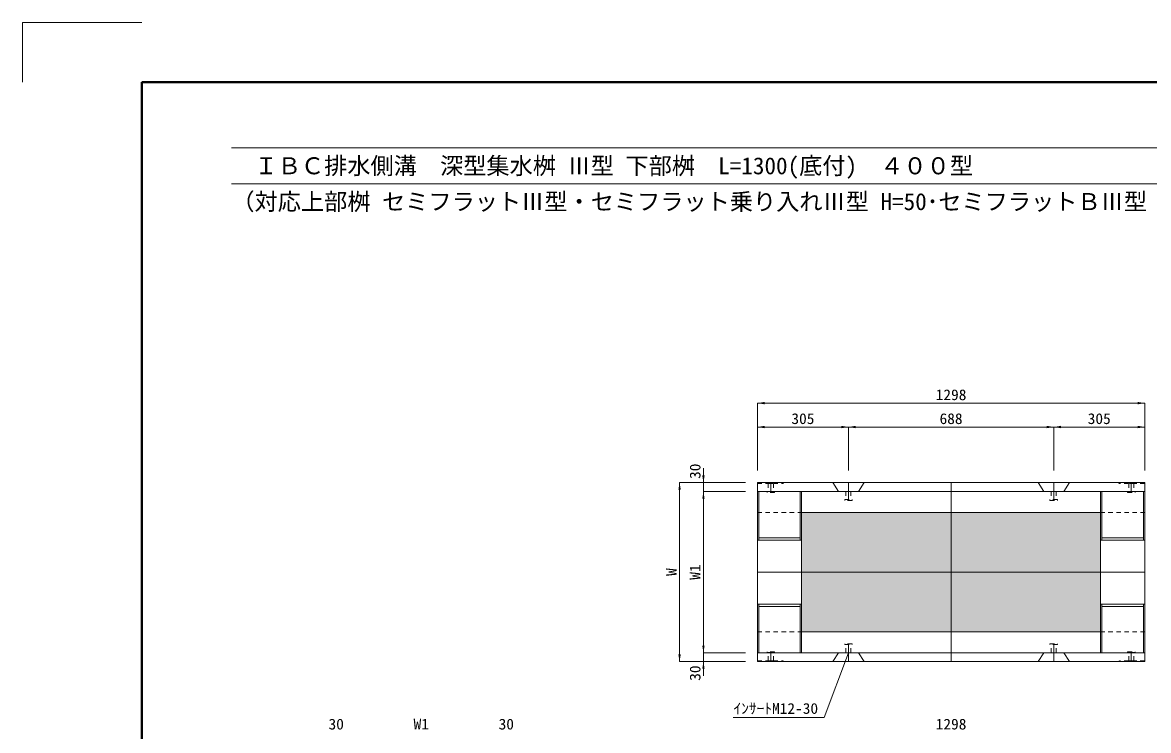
# Model space of a CAD drawing. Units: millimetres at full size, sheet at 1:20. Extents: x 64173 to 81200, y -133840 to -120349.
# Drawn here: x 72800 to 76574, y -130272 to -127900 of the extents above; entities that cross this region are included whole.
import ezdxf
from ezdxf.enums import TextEntityAlignment as Align

# ---------------------------------------------------------------- set-up
doc = ezdxf.new("R2010")
doc.units = ezdxf.units.MM
doc.header["$LTSCALE"] = 20
doc.linetypes.add('USER3', pattern=[1.35, 0.75, -0.6])
for name, color, linetype, lineweight in [('Defpoints_2', 8, 'Continuous', 0), ('インサート', 3, 'USER3', 9), ('図枠', 7, 'Continuous', 5), ('寸法線', 7, 'Continuous', 13), ('引出線', 4, 'Continuous', 13), ('補助線', 8, 'Continuous', 13), ('集水桝', 2, 'Continuous', 13)]:
    doc.layers.add(name, color=color, linetype=linetype, lineweight=lineweight)
doc.layers.add('ハッチング', color=8, linetype='Continuous')
doc.styles.add('ＭＳ ゴシック', font='')
doc.styles.add('ＭＳ 明朝', font='')
doc.styles.get('ＭＳ ゴシック').set_extended_font_data('MS Gothic')
doc.styles.get('ＭＳ 明朝').set_extended_font_data('MS Mincho')

# ---------------------------------------------------------------- blocks, each defined once
blk = doc.blocks.new('filled_arrow')
at = {"color": 0, "linetype": 'Continuous', "lineweight": -2}
blk.add_solid([(7.5, 1.25), (0, 0), (7.5, -1.25)], dxfattribs=at)

msp = doc.modelspace()

# ---------------------------------------------------------------- hatches: boundary and pattern name
at = {"layer": 'ハッチング'}
msp.add_hatch(color=256, dxfattribs=at).paths.add_polyline_path([(76412.21, -129941.67), (76413.21, -129541.67), (75411.21, -129541.67), (75412.21, -129941.67)])

# ---------------------------------------------------------------- linework, layer by layer
at = {"layer": 'Defpoints_2', "color": 7, "lineweight": 13}
for p, q in [((72800.5, -127900.41), (73200.5, -127900.41)), ((72800.5, -128100.41), (72800.5, -127900.41))]:
    msp.add_line(p, q, dxfattribs=at)
at = {"layer": 'インサート'}
for p, q in [((75299.71, -129444.87), (75299.71, -129471.87)), ((75299.71, -129444.87), (75316.71, -129444.87)), ((75316.71, -129444.87), (75316.71, -129471.87)), ((76507.71, -129444.87), (76507.71, -129471.87)), ((76524.71, -129444.87), (76507.71, -129444.87)), ((76524.71, -129444.87), (76524.71, -129471.87)), ((75295.71, -129474.87), (75295.71, -129471.87)), ((75295.71, -129471.87), (75320.71, -129471.87)), ((75320.71, -129474.87), (75295.71, -129474.87)), ((75320.71, -129471.87), (75320.71, -129474.87)), ((75555.71, -129501.67), (75555.71, -129498.67)), ((75555.71, -129498.67), (75580.71, -129498.67)), ((75559.71, -129471.67), (75559.71, -129498.67)), ((75559.71, -129471.67), (75576.71, -129471.67)), ((75576.71, -129471.67), (75576.71, -129498.67)), ((75580.71, -129498.67), (75580.71, -129501.67)), ((76268.71, -129498.67), (76243.71, -129498.67)), ((76243.71, -129498.67), (76243.71, -129501.67)), ((76247.71, -129471.67), (76247.71, -129498.67)), ((76264.71, -129471.67), (76247.71, -129471.67)), ((76264.71, -129471.67), (76264.71, -129498.67)), ((76268.71, -129501.67), (76268.71, -129498.67)), ((76528.71, -129471.87), (76503.71, -129471.87)), ((76503.71, -129471.87), (76503.71, -129474.87)), ((76503.71, -129474.87), (76528.71, -129474.87)), ((76528.71, -129474.87), (76528.71, -129471.87)), ((75580.71, -129501.67), (75555.71, -129501.67)), ((76243.71, -129501.67), (76268.71, -129501.67)), ((75555.71, -129981.67), (75555.71, -129984.67)), ((75580.71, -129981.67), (75555.71, -129981.67)), ((75555.71, -129984.67), (75580.71, -129984.67)), ((75559.71, -130011.67), (75559.71, -129984.67)), ((75576.71, -130011.67), (75576.71, -129984.67)), ((75580.71, -129984.67), (75580.71, -129981.67)), ((76243.71, -129984.67), (76243.71, -129981.67)), ((76243.71, -129981.67), (76268.71, -129981.67)), ((76268.71, -129984.67), (76243.71, -129984.67)), ((76247.71, -130011.67), (76247.71, -129984.67)), ((76264.71, -130011.67), (76264.71, -129984.67)), ((76268.71, -129981.67), (76268.71, -129984.67)), ((75295.71, -130008.47), (75295.71, -130011.47)), ((75320.71, -130008.47), (75295.71, -130008.47)), ((75295.71, -130011.47), (75320.71, -130011.47)), ((75299.71, -130038.47), (75299.71, -130011.47)), ((75316.71, -130038.47), (75316.71, -130011.47)), ((75320.71, -130011.47), (75320.71, -130008.47)), ((75559.71, -130011.67), (75576.71, -130011.67)), ((76264.71, -130011.67), (76247.71, -130011.67)), ((76503.71, -130011.47), (76503.71, -130008.47)), ((76503.71, -130008.47), (76528.71, -130008.47)), ((76528.71, -130011.47), (76503.71, -130011.47)), ((76507.71, -130038.47), (76507.71, -130011.47)), ((76524.71, -130038.47), (76524.71, -130011.47)), ((76528.71, -130008.47), (76528.71, -130011.47)), ((75299.71, -130038.47), (75316.71, -130038.47)), ((76524.71, -130038.47), (76507.71, -130038.47))]:
    msp.add_line(p, q, dxfattribs=at)
at = {"layer": '図枠', "lineweight": 40}
for p, q in [((73200.5, -133640.41), (73200.5, -128100.41)), ((73200.5, -128100.41), (81000.5, -128100.41))]:
    msp.add_line(p, q, dxfattribs=at)
at = {"layer": '図枠', "lineweight": 13}
for p, q in [((73500.5, -128320.41), (80700.5, -128320.41)), ((73500.5, -128440.41), (80700.5, -128440.41))]:
    msp.add_line(p, q, dxfattribs=at)
at = {"layer": '寸法線'}
for p, q in [((75263.21, -129175.59), (76561.21, -129175.59)), ((75263.21, -129401.67), (75263.21, -129175.59)), ((76561.21, -129401.67), (76561.21, -129175.59)), ((75263.21, -129255.59), (75568.21, -129255.59)), ((75263.21, -129401.67), (75263.21, -129255.59)), ((75568.21, -129401.67), (75568.21, -129255.59)), ((75568.21, -129255.59), (76256.21, -129255.59)), ((75568.21, -129401.67), (75568.21, -129255.59)), ((76256.21, -129401.67), (76256.21, -129255.59)), ((76256.21, -129255.59), (76561.21, -129255.59)), ((76256.21, -129401.67), (76256.21, -129255.59)), ((76561.21, -129401.67), (76561.21, -129255.59)), ((75082.41, -129519.67), (75082.41, -129393.67)), ((75002.41, -130041.67), (75002.41, -129441.67)), ((75223.21, -129441.67), (75002.41, -129441.67)), ((75223.21, -129441.67), (75082.41, -129441.67)), ((75082.41, -130011.67), (75082.41, -129471.67)), ((75223.21, -129471.67), (75082.41, -129471.67)), ((75223.21, -129471.67), (75082.41, -129471.67)), ((75082.41, -130089.67), (75082.41, -129963.67)), ((75223.21, -130011.67), (75082.41, -130011.67)), ((75223.21, -130011.67), (75082.41, -130011.67)), ((75223.21, -130041.67), (75002.41, -130041.67)), ((75223.21, -130041.67), (75082.41, -130041.67))]:
    msp.add_line(p, q, dxfattribs=at)
at = {"layer": '引出線'}
msp.add_lwpolyline([(75568.21, -130011.67), (75486.65, -130228.6), (75181.53, -130228.6)], dxfattribs=at)
at = {"layer": '補助線'}
for p, q in [((75308.21, -129444.87), (75308.21, -129474.87)), ((75568.21, -129471.67), (75568.21, -129441.67)), ((75912.21, -129441.67), (75912.21, -130041.67)), ((76256.21, -129471.67), (76256.21, -129441.67)), ((76516.21, -129444.87), (76516.21, -129474.87)), ((75568.21, -129471.67), (75568.21, -129501.67)), ((76256.21, -129471.67), (76256.21, -129501.67)), ((75263.21, -129741.67), (76561.21, -129741.67)), ((75568.21, -130011.67), (75568.21, -129981.67)), ((76256.21, -130011.67), (76256.21, -129981.67)), ((75308.21, -130038.47), (75308.21, -130008.47)), ((75568.21, -130011.67), (75568.21, -130041.67)), ((76256.21, -130011.67), (76256.21, -130041.67)), ((76516.21, -130038.47), (76516.21, -130008.47))]:
    msp.add_line(p, q, dxfattribs=at)
at = {"layer": '集水桝'}
for p, q in [((75263.21, -130041.67), (75263.21, -129441.67)), ((75263.21, -129441.67), (76561.21, -129441.67)), ((76561.21, -130041.67), (76561.21, -129441.67)), ((75263.21, -129471.67), (76561.21, -129471.67)), ((75411.21, -130011.67), (75411.21, -129471.67)), ((76413.21, -130011.67), (76413.21, -129471.67)), ((75267.71, -129626.67), (75406.71, -129626.67)), ((76417.71, -129626.67), (76556.71, -129626.67)), ((75267.71, -129856.67), (75406.71, -129856.67)), ((76417.71, -129856.67), (76556.71, -129856.67)), ((75263.21, -130011.67), (76561.21, -130011.67)), ((75263.21, -130041.67), (76561.21, -130041.67))]:
    msp.add_line(p, q, dxfattribs=at)
at = {"layer": '集水桝', "linetype": 'USER3', "lineweight": 9}
for p, q in [((75263.21, -129444.87), (75348.21, -129444.87)), ((75348.21, -129444.87), (75352.21, -129441.67)), ((76476.21, -129444.87), (76472.21, -129441.67)), ((76561.21, -129444.87), (76476.21, -129444.87)), ((75263.21, -129541.67), (75412.21, -129541.67)), ((76412.21, -129541.67), (76561.21, -129541.67)), ((75263.21, -129941.67), (75412.21, -129941.67)), ((76412.21, -129941.67), (76561.21, -129941.67)), ((75263.21, -130038.47), (75348.21, -130038.47)), ((75348.21, -130038.47), (75352.21, -130041.67)), ((76476.21, -130038.47), (76472.21, -130041.67)), ((76561.21, -130038.47), (76476.21, -130038.47))]:
    msp.add_line(p, q, dxfattribs=at)
at = {"layer": '集水桝', "lineweight": 15}
for p, q in [((75515.71, -129441.67), (75534.71, -129471.67)), ((75601.71, -129471.67), (75620.71, -129441.67)), ((76222.71, -129471.67), (76203.71, -129441.67)), ((76308.71, -129441.67), (76289.71, -129471.67)), ((75534.71, -129471.67), (75601.71, -129471.67)), ((76289.71, -129471.67), (76222.71, -129471.67)), ((75412.21, -129541.67), (76412.21, -129541.67)), ((75412.21, -129941.67), (76412.21, -129941.67)), ((75515.71, -130041.67), (75534.71, -130011.67)), ((75534.71, -130011.67), (75601.71, -130011.67)), ((75601.71, -130011.67), (75620.71, -130041.67)), ((76222.71, -130011.67), (76203.71, -130041.67)), ((76289.71, -130011.67), (76222.71, -130011.67)), ((76308.71, -130041.67), (76289.71, -130011.67))]:
    msp.add_line(p, q, dxfattribs=at)
at = {"layer": '集水桝', "lineweight": 5}
for p, q in [((75267.71, -129634.17), (75267.71, -129471.67)), ((75406.71, -129634.17), (75406.71, -129471.67)), ((76417.71, -129634.17), (76417.71, -129471.67)), ((76556.71, -129634.17), (76556.71, -129471.67)), ((75263.21, -129634.17), (75411.21, -129634.17)), ((76413.21, -129634.17), (76561.21, -129634.17)), ((75263.21, -129849.17), (75411.21, -129849.17)), ((75267.71, -130011.67), (75267.71, -129849.17)), ((75406.71, -130011.67), (75406.71, -129849.17)), ((76413.21, -129849.17), (76561.21, -129849.17)), ((76417.71, -130011.67), (76417.71, -129849.17)), ((76556.71, -130011.67), (76556.71, -129849.17))]:
    msp.add_line(p, q, dxfattribs=at)

# ---------------------------------------------------------------- block references
at = {"layer": '寸法線', "xscale": 3.2, "yscale": 3.2}
for p in [(75263.21, -129175.59), (75263.21, -129255.59), (75568.21, -129255.59), (76256.21, -129255.59)]:
    msp.add_blockref('filled_arrow', p, dxfattribs=at)
for p, rotation in [((76561.21, -129175.59), 180), ((75568.21, -129255.59), 180), ((76256.21, -129255.59), 180), ((76561.21, -129255.59), 180), ((75082.41, -129441.67), 90), ((75002.41, -129441.67), 270), ((75082.41, -129471.67), 270), ((75082.41, -129471.67), 270), ((75082.41, -130011.67), 90), ((75082.41, -130011.67), 90), ((75002.41, -130041.67), 90), ((75082.41, -130041.67), 270)]:
    msp.add_blockref('filled_arrow', p, dxfattribs=dict(at, rotation=rotation))
at = {"layer": '引出線', "xscale": 0.133, "yscale": 0.133, "rotation": 249.4}
msp.add_blockref('filled_arrow', (75568.21, -130011.67), dxfattribs=at)

# ---------------------------------------------------------------- texts
at = {"layer": '図枠', "style": 'ＭＳ ゴシック'}
for s, p in [('\u3000ＩＢＣ排水側溝\u3000深型集水桝 Ⅲ型 下部桝\u3000L=1300(底付)\u3000４００型', (73500.5, -128380.41)), ('（対応上部桝 セミフラットⅢ型・セミフラット乗り入れⅢ型 H=50･セミフラットＢⅢ型\u3000斜H=50･中央分離帯用Ｃ)', (73500.5, -128500.41))]:
    msp.add_text(s, height=56.96, dxfattribs=at).set_placement(p, align=Align.MIDDLE_LEFT)
at = {"layer": '寸法線', "style": 'ＭＳ 明朝', "width": 1.05}
for s, p in [('1298', (75912.21, -129147.59)), ('305', (75415.71, -129227.59)), ('688', (75912.21, -129227.59)), ('305', (76408.71, -129227.59)), ('30', (73851.72, -130250.95)), ('W1', (74136.72, -130250.95)), ('30', (74421.72, -130250.95)), ('1298', (75912.21, -130250.95))]:
    msp.add_text(s, height=36.03, dxfattribs=at).set_placement(p, align=Align.MIDDLE_CENTER)
for s, p in [('30', (75054.41, -129403.84)), ('W1', (75054.41, -129741.67)), ('W', (74974.41, -129741.67)), ('30', (75054.41, -130080.12))]:
    msp.add_text(s, height=36.03, rotation=90, dxfattribs=at).set_placement(p, align=Align.MIDDLE_CENTER)
at = {"layer": '引出線', "style": 'ＭＳ 明朝', "width": 1.05}
msp.add_text('ｲﾝｻｰﾄM12-30', height=36.03, dxfattribs=at).set_placement((75466.65, -130180.47), align=Align.TOP_RIGHT)

doc.saveas('drawing.dxf')
